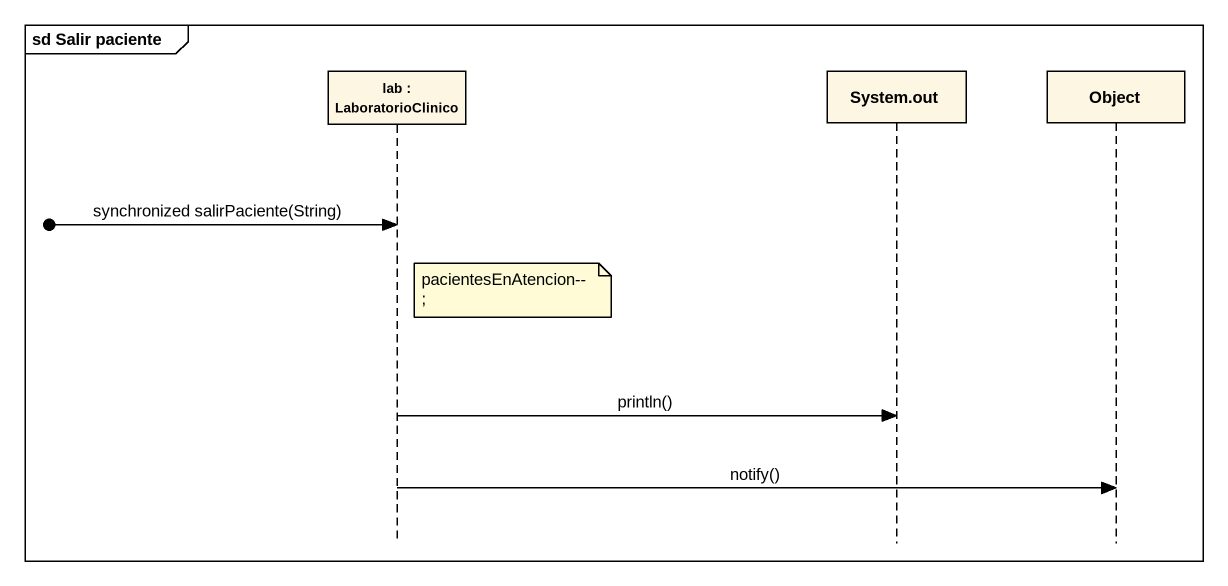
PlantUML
@startuml
mainframe sd Salir paciente
hide footbox
participant "lab : LaboratorioClinico" as lab
participant "System.out" as System_out
participant "Object" as Object_

[o-> lab : synchronized salirPaciente(String)
note right of lab : pacientesEnAtencion--;
lab -> System_out : println()
lab -> Object_ : notify()
@enduml
